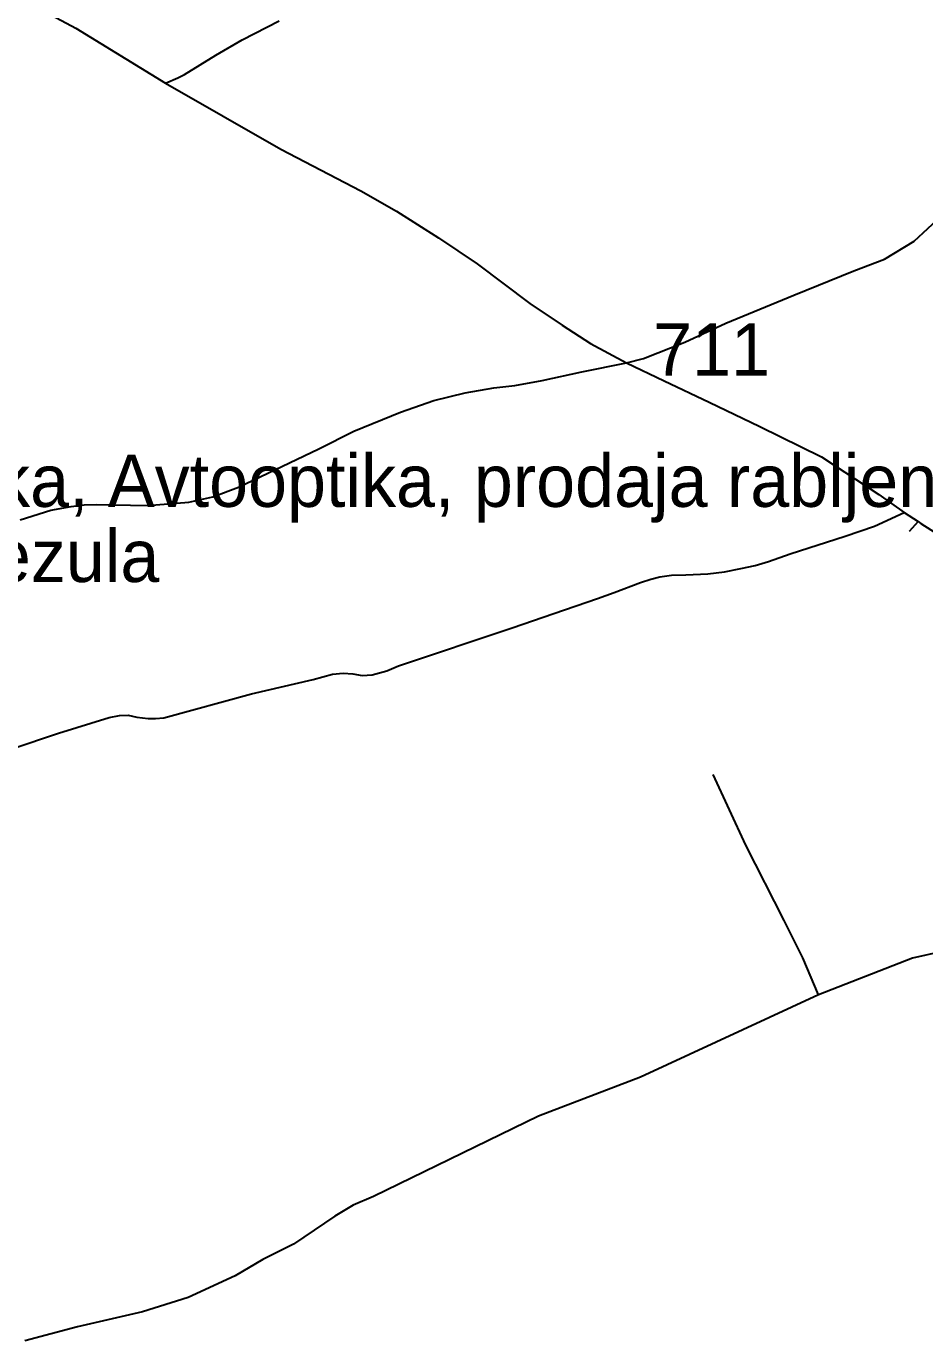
# Model space of a CAD drawing. Extents: x -8864 to 13231, y -7697 to 8949.
# Drawn here: x 1494 to 2559, y -5132 to -3575 of the extents above; entities that cross this region are included whole.
import ezdxf

# ---------------------------------------------------------------- set-up
doc = ezdxf.new("R2010")
doc.units = 0
for name, color, linetype in [('OSM_HIGHWAY_SECONDARY', 8, 'CONTINUOUS'), ('OSM_HIGHWAY_SERVICE', 8, 'CONTINUOUS'), ('OSM_HIGHWAY_TRACK', 8, 'CONTINUOUS'), ('OSM_HIGHWAY_UNCLASSIFIED', 8, 'CONTINUOUS'), ('OSM_LABELS', 8, 'CONTINUOUS')]:
    doc.layers.add(name, color=color, linetype=linetype)

msp = doc.modelspace()

# ---------------------------------------------------------------- linework, layer by layer
at = {"layer": 'OSM_HIGHWAY_SECONDARY'}
for p, q in [((1494.624973, -3545.883896), (1552.894504, -3577.185268)), ((1552.894504, -3577.185268), (1659.280427, -3642.523407)), ((1659.280427, -3642.523407), (1795.919034, -3720.604485)), ((1795.919034, -3720.604485), (1890.406027, -3770.108466)), ((1890.406027, -3770.108466), (1932.741407, -3793.937539)), ((1932.741407, -3793.937539), (1982.603587, -3825.47242)), ((1982.603587, -3825.47242), (2028.4918, -3856.429087)), ((2028.4918, -3856.429087), (2090.765927, -3903.531258)), ((2090.765927, -3903.531258), (2128.920601, -3929.239525)), ((2128.920601, -3929.239525), (2162.726118, -3950.989253)), ((2162.726118, -3950.989253), (2205.084469, -3973.595182)), ((2205.084469, -3973.595182), (2249.73991, -3994.977966)), ((2249.73991, -3994.977966), (2303.200866, -4020.386007)), ((2303.200866, -4020.386007), (2363.262128, -4049.341166)), ((2363.262128, -4049.341166), (2436.393836, -4085.123693)), ((2436.393836, -4085.123693), (2504.334119, -4129.568305)), ((2504.334119, -4129.568305), (2534.26521, -4150.93997)), ((2534.26521, -4150.93997), (2550.850204, -4161.859312)), ((2550.850204, -4161.859312), (2554.127386, -4164.016493)), ((2554.127386, -4164.016493), (2573.131983, -4176.170099))]:
    msp.add_line(p, q, dxfattribs=at)
at = {"layer": 'OSM_HIGHWAY_SERVICE'}
msp.add_line((2550.850204, -4161.859312), (2540.229988, -4173.634855), dxfattribs=at)
at = {"layer": 'OSM_HIGHWAY_TRACK'}
for p, q in [((1749.915966, -3591.117992), (1793.721483, -3568.400869)), ((1718.951184, -3609.075973), (1749.915966, -3591.117992)), ((1681.8302, -3631.959889), (1718.951184, -3609.075973)), ((1659.280427, -3642.523407), (1673.912895, -3636.007384)), ((1673.912895, -3636.007384), (1681.8302, -3631.959889)), ((2545.873174, -3829.697827), (2635.122801, -3746.323871)), ((2510.77363, -3850.724788), (2545.873174, -3829.697827)), ((2474.471941, -3864.568556), (2510.77363, -3850.724788)), ((2403.499498, -3893.445878), (2474.471941, -3864.568556)), ((2323.116641, -3926.715401), (2403.499498, -3893.445878)), ((2274.41832, -3949.354688), (2323.116641, -3926.715401)), ((2225.543889, -3968.747083), (2274.41832, -3949.354688)), ((2205.084469, -3973.595182), (2225.543889, -3968.747083)), ((2105.367766, -3994.533186), (2152.38921, -3984.414448)), ((2152.38921, -3984.414448), (2205.084469, -3973.595182)), ((2048.116611, -4003.350944), (2072.810335, -4000.671146)), ((2072.810335, -4000.671146), (2105.367766, -3994.533186)), ((1976.891488, -4018.451215), (2014.066071, -4009.1442)), ((2014.066071, -4009.1442), (2048.116611, -4003.350944)), ((1882.44278, -4054.634044), (1937.588268, -4032.339461)), ((1937.588268, -4032.339461), (1976.891488, -4018.451215)), ((1840.620417, -4075.716602), (1882.44278, -4054.634044)), ((1745.612749, -4120.90622), (1840.620417, -4075.716602)), ((1715.275839, -4132.3037), (1745.612749, -4120.90622)), ((1547.496342, -4143.834614), (1562.741366, -4142.077734)), ((1562.741366, -4142.077734), (1577.871536, -4141.677433)), ((1577.871536, -4141.677433), (1637.695433, -4142.600351)), ((1637.695433, -4142.600351), (1686.677061, -4138.775245)), ((1686.677061, -4138.775245), (1715.275839, -4132.3037)), ((1486.822522, -4159.92452), (1523.139524, -4148.426965)), ((1523.139524, -4148.426965), (1547.496342, -4143.834614)), ((2499.035497, -4167.063234), (2534.26521, -4150.93997)), ((2464.410684, -4179.083406), (2499.035497, -4167.063234)), ((2399.188625, -4199.943574), (2464.410684, -4179.083406)), ((2373.530123, -4209.183873), (2399.188625, -4199.943574)), ((2321.531649, -4221.482032), (2340.666413, -4217.512373)), ((2340.666413, -4217.512373), (2357.695512, -4214.031971)), ((2357.695512, -4214.031971), (2373.530123, -4209.183873)), ((2190.842507, -4245.755884), (2221.906829, -4233.846907)), ((2221.906829, -4233.846907), (2234.058438, -4229.877249)), ((2234.058438, -4229.877249), (2244.670997, -4227.097375)), ((2244.670997, -4227.097375), (2258.713878, -4225.284898)), ((2258.713878, -4225.284898), (2275.406069, -4224.817879)), ((2275.406069, -4224.817879), (2301.707757, -4223.906081)), ((2301.707757, -4223.906081), (2321.531649, -4221.482032)), ((2171.0569, -4253.039152), (2190.842507, -4245.755884)), ((2119.211565, -4270.763623), (2171.0569, -4253.039152)), ((2069.847088, -4287.898761), (2119.211565, -4270.763623)), ((1935.36009, -4332.654719), (2069.847088, -4287.898761)), ((1834.157935, -4348.800223), (1856.983359, -4342.473231)), ((1856.983359, -4342.473231), (1869.808781, -4341.61703)), ((1869.808781, -4341.61703), (1881.164066, -4342.295319)), ((1881.164066, -4342.295319), (1892.259013, -4344.319067)), ((1892.259013, -4344.319067), (1904.173257, -4343.284954)), ((1904.173257, -4343.284954), (1921.248297, -4338.637006)), ((1921.248297, -4338.637006), (1935.36009, -4332.654719)), ((1761.041541, -4365.846405), (1834.157935, -4348.800223)), ((1657.07522, -4394.390143), (1761.041541, -4365.846405)), ((1592.320236, -4393.967602), (1604.632642, -4391.410118)), ((1604.632642, -4391.410118), (1615.000177, -4391.209968)), ((1615.000177, -4391.209968), (1625.19926, -4393.711853)), ((1532.297259, -4412.703947), (1592.320236, -4393.967602)), ((1625.19926, -4393.711853), (1638.629583, -4395.32418)), ((1638.629583, -4395.32418), (1647.213045, -4395.32418)), ((1647.213045, -4395.32418), (1657.07522, -4394.390143)), ((1477.243654, -4430.928795), (1532.297259, -4412.703947)), ((2346.501024, -4545.259419), (2307.818018, -4461.551878)), ((2392.098272, -4634.326555), (2346.501024, -4545.259419)), ((2414.1044, -4678.70445), (2392.098272, -4634.326555)), ((2432.810375, -4722.426296), (2414.1044, -4678.70445))]:
    msp.add_line(p, q, dxfattribs=at)
at = {"layer": 'OSM_HIGHWAY_UNCLASSIFIED'}
for p, q in [((2579.180988, -4671.232151), (2543.890019, -4679.249306)), ((2543.890019, -4679.249306), (2432.810375, -4722.426296)), ((2432.810375, -4722.426296), (2221.983399, -4820.122158)), ((2221.983399, -4820.122158), (2101.156433, -4866.234694)), ((2101.156433, -4866.234694), (1905.719964, -4961.417551)), ((1905.719964, -4961.417551), (1881.638798, -4971.647485)), ((1881.638798, -4971.647485), (1859.931292, -4984.846322)), ((1859.931292, -4984.846322), (1810.88075, -5018.049128)), ((1810.88075, -5018.049128), (1774.563748, -5036.140542)), ((1774.563748, -5036.140542), (1741.799579, -5055.421742)), ((1741.799579, -5055.421742), (1685.811824, -5081.096651)), ((1685.811824, -5081.096651), (1631.768939, -5098.064997)), ((1631.768939, -5098.064997), (1554.793433, -5115.811707)), ((1554.793433, -5115.811707), (1492.481022, -5132.41311))]:
    msp.add_line(p, q, dxfattribs=at)

# ---------------------------------------------------------------- texts
at = {"layer": 'OSM_LABELS'}
for s, p in [('711', (2236.800052, -3988.781852)), ('Avtoservis - avtomehanika, Avtooptika, prodaja rabljenih Avtomobilskih delov', (571.929619, -4144.395037)), ('Športni park Brezula', (900.160895, -4233.416954))]:
    msp.add_text(s, height=62.042552, dxfattribs=at).set_placement(p)

doc.saveas('drawing.dxf')
